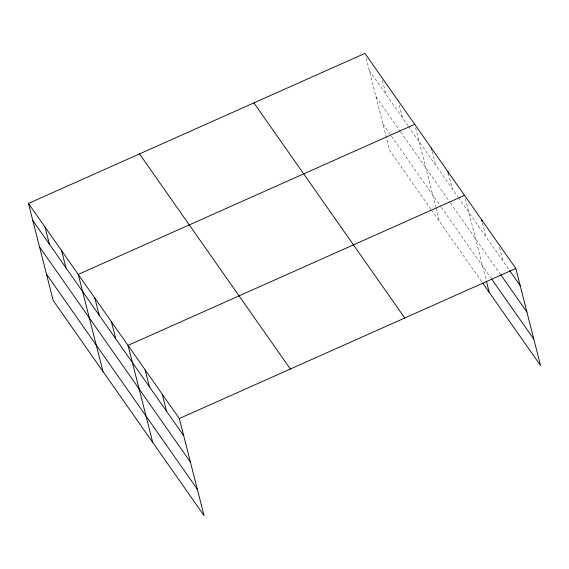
<?xml version="1.0" encoding="UTF-8"?>
<svg xmlns="http://www.w3.org/2000/svg" width="569" height="569" viewBox="0 0 569 569"><rect width="100%" height="100%" fill="white"/><g stroke="black" fill="none" stroke-linecap="round" stroke-linejoin="round"><path stroke-width="0.43" stroke-dasharray="2.85 2.13" d="M369.309 70.499L408.03 125.706M408.528 126.425L457.81 196.689M458.315 197.407L509.106 269.827M376.031 96.886L400.171 131.304M400.676 132.022L449.951 202.287M450.456 203.005L500.243 273.988M382.965 124.078L440.79 206.533M441.295 207.251L491.083 278.234M430.925 209.257L389.687 150.465L365.817 56.8M431.43 209.975L482.22 282.395M499.575 247.522L503.067 261.221M482.484 223.148L485.969 236.846M465.385 198.766L486.218 280.517M448.351 173.396L452.277 188.808M432.191 151.446L435.683 165.145M415.598 127.783L435.783 206.974M436.003 207.827L439.474 221.448M399.225 104.981L402.496 117.819M382.411 80.464L385.903 94.162"/><path stroke-width="0.85" d="M28.45 203.432L179.313 418.535L204.058 515.621L53.194 300.524L28.45 203.432L364.942 53.379L515.806 268.476L540.55 365.568L482.718 283.113M414.723 124.362L78.238 274.414L102.982 371.507M464.51 195.345L128.018 345.397L152.762 442.49M179.313 418.535L515.806 268.476M509.604 270.545L520.166 285.602M500.741 274.706L526.894 311.99M491.58 278.952L533.822 339.181M253.902 102.897L404.758 318M139.49 153.915L290.354 369.018M32.817 220.559L183.673 435.655M39.538 246.946L190.402 462.049M46.473 274.13L197.329 489.233M481.609 219.719L482.043 221.433M486.438 281.363L489.255 292.43M447.917 171.682L448.351 173.396M431.323 148.018L431.757 149.732M162.215 394.153L166.575 411.28M145.116 369.779L149.483 386.899M111.424 321.741L115.784 338.861M94.831 298.078L99.191 315.198M61.637 250.758L66.004 267.878M45.043 227.095L49.411 244.215"/></g></svg>
